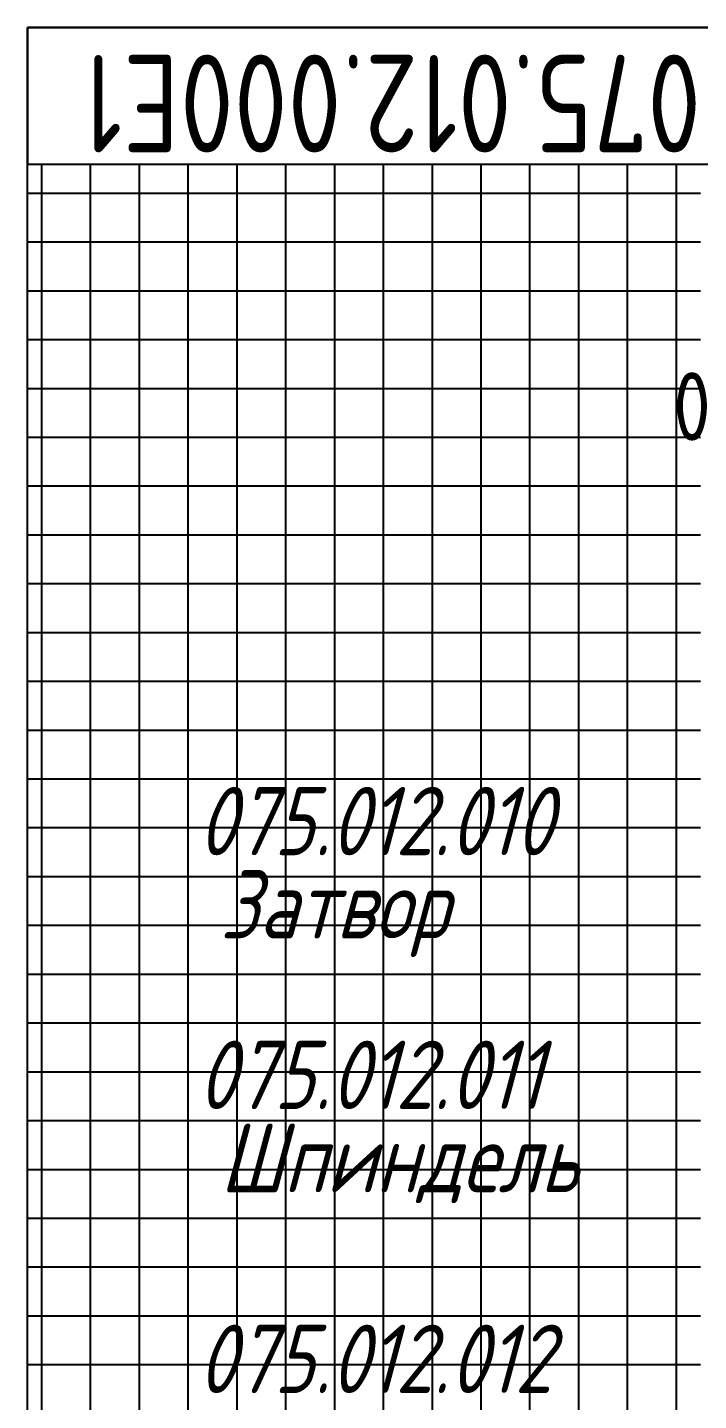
# Paper-space layout 'Лист1' of a CAD drawing. Header units: millimetres. Extents: x 20 to 205, y 5 to 292.
# Drawn here: x 20 to 88.7, y 151.4 to 292 of the extents above; entities that cross this region are included whole.
import ezdxf

# ---------------------------------------------------------------- set-up
doc = ezdxf.new("R2010")
doc.units = ezdxf.units.MM
doc.layers.add('grid_5mm_NE', color=10, linetype='Continuous')
doc.layers.add('Рамка', color=7, linetype='Continuous')
doc.styles.get("Standard").update_dxf_attribs({"font": 'arial.ttf'})

psp = doc.layouts.new('Лист1')

# ---------------------------------------------------------------- linework, layer by layer
psp.add_line((20, 292), (205, 292))
at = {"layer": 'grid_5mm_NE', "color": 7}
for points in [[(21.44, 278), (21.44, 277.5), (21.44, 275), (21.44, 272.5), (21.44, 270), (21.44, 267.5), (21.44, 265), (21.44, 262.5), (21.44, 260), (21.44, 257.5), (21.44, 255), (21.44, 252.5), (21.44, 250), (21.44, 247.5), (21.44, 245), (21.44, 242.5), (21.44, 240), (21.44, 237.5), (21.44, 235), (21.44, 232.5), (21.44, 230), (21.44, 227.5), (21.44, 225), (21.44, 222.5), (21.44, 220), (21.44, 217.5), (21.44, 215), (21.44, 212.5), (21.44, 210), (21.44, 207.5), (21.44, 205), (21.44, 202.5), (21.44, 200), (21.44, 197.5), (21.44, 195), (21.44, 192.5), (21.44, 190), (21.44, 187.5), (21.44, 185), (21.44, 182.5), (21.44, 180), (21.44, 177.5), (21.44, 175), (21.44, 172.5), (21.44, 170), (21.44, 167.5), (21.44, 165), (21.44, 162.5), (21.44, 160), (21.44, 157.5), (21.44, 155), (21.44, 152.5), (21.44, 150)], [(26.44, 278), (26.44, 277.5), (26.44, 275), (26.44, 272.5), (26.44, 270), (26.44, 267.5), (26.44, 265), (26.44, 262.5), (26.44, 260), (26.44, 257.5), (26.44, 255), (26.44, 252.5), (26.44, 250), (26.44, 247.5), (26.44, 245), (26.44, 242.5), (26.44, 240), (26.44, 237.5), (26.44, 235), (26.44, 232.5), (26.44, 230), (26.44, 227.5), (26.44, 225), (26.44, 222.5), (26.44, 220), (26.44, 217.5), (26.44, 215), (26.44, 212.5), (26.44, 210), (26.44, 207.5), (26.44, 205), (26.44, 202.5), (26.44, 200), (26.44, 197.5), (26.44, 195), (26.44, 192.5), (26.44, 190), (26.44, 187.5), (26.44, 185), (26.44, 182.5), (26.44, 180), (26.44, 177.5), (26.44, 175), (26.44, 172.5), (26.44, 170), (26.44, 167.5), (26.44, 165), (26.44, 162.5), (26.44, 160), (26.44, 157.5), (26.44, 155), (26.44, 152.5), (26.44, 150)], [(31.44, 278), (31.44, 277.5), (31.44, 275), (31.44, 272.5), (31.44, 270), (31.44, 267.5), (31.44, 265), (31.44, 262.5), (31.44, 260), (31.44, 257.5), (31.44, 255), (31.44, 252.5), (31.44, 250), (31.44, 247.5), (31.44, 245), (31.44, 242.5), (31.44, 240), (31.44, 237.5), (31.44, 235), (31.44, 232.5), (31.44, 230), (31.44, 227.5), (31.44, 225), (31.44, 222.5), (31.44, 220), (31.44, 217.5), (31.44, 215), (31.44, 212.5), (31.44, 210), (31.44, 207.5), (31.44, 205), (31.44, 202.5), (31.44, 200), (31.44, 197.5), (31.44, 195), (31.44, 192.5), (31.44, 190), (31.44, 187.5), (31.44, 185), (31.44, 182.5), (31.44, 180), (31.44, 177.5), (31.44, 175), (31.44, 172.5), (31.44, 170), (31.44, 167.5), (31.44, 165), (31.44, 162.5), (31.44, 160), (31.44, 157.5), (31.44, 155), (31.44, 152.5), (31.44, 150)], [(36.44, 278), (36.44, 277.5), (36.44, 275), (36.44, 272.5), (36.44, 270), (36.44, 267.5), (36.44, 265), (36.44, 262.5), (36.44, 260), (36.44, 257.5), (36.44, 255), (36.44, 252.5), (36.44, 250), (36.44, 247.5), (36.44, 245), (36.44, 242.5), (36.44, 240), (36.44, 237.5), (36.44, 235), (36.44, 232.5), (36.44, 230), (36.44, 227.5), (36.44, 225), (36.44, 222.5), (36.44, 220), (36.44, 217.5), (36.44, 215), (36.44, 212.5), (36.44, 210), (36.44, 207.5), (36.44, 205), (36.44, 202.5), (36.44, 200), (36.44, 197.5), (36.44, 195), (36.44, 192.5), (36.44, 190), (36.44, 187.5), (36.44, 185), (36.44, 182.5), (36.44, 180), (36.44, 177.5), (36.44, 175), (36.44, 172.5), (36.44, 170), (36.44, 167.5), (36.44, 165), (36.44, 162.5), (36.44, 160), (36.44, 157.5), (36.44, 155), (36.44, 152.5), (36.44, 150)], [(41.44, 278), (41.44, 277.5), (41.44, 275), (41.44, 272.5), (41.44, 270), (41.44, 267.5), (41.44, 265), (41.44, 262.5), (41.44, 260), (41.44, 257.5), (41.44, 255), (41.44, 252.5), (41.44, 250), (41.44, 247.5), (41.44, 245), (41.44, 242.5), (41.44, 240), (41.44, 237.5), (41.44, 235), (41.44, 232.5), (41.44, 230), (41.44, 227.5), (41.44, 225), (41.44, 222.5), (41.44, 220), (41.44, 217.5), (41.44, 215), (41.44, 212.5), (41.44, 210), (41.44, 207.5), (41.44, 205), (41.44, 202.5), (41.44, 200), (41.44, 197.5), (41.44, 195), (41.44, 192.5), (41.44, 190), (41.44, 187.5), (41.44, 185), (41.44, 182.5), (41.44, 180), (41.44, 177.5), (41.44, 175), (41.44, 172.5), (41.44, 170), (41.44, 167.5), (41.44, 165), (41.44, 162.5), (41.44, 160), (41.44, 157.5), (41.44, 155), (41.44, 152.5), (41.44, 150)], [(46.44, 278), (46.44, 277.5), (46.44, 275), (46.44, 272.5), (46.44, 270), (46.44, 267.5), (46.44, 265), (46.44, 262.5), (46.44, 260), (46.44, 257.5), (46.44, 255), (46.44, 252.5), (46.44, 250), (46.44, 247.5), (46.44, 245), (46.44, 242.5), (46.44, 240), (46.44, 237.5), (46.44, 235), (46.44, 232.5), (46.44, 230), (46.44, 227.5), (46.44, 225), (46.44, 222.5), (46.44, 220), (46.44, 217.5), (46.44, 215), (46.44, 212.5), (46.44, 210), (46.44, 207.5), (46.44, 205), (46.44, 202.5), (46.44, 200), (46.44, 197.5), (46.44, 195), (46.44, 192.5), (46.44, 190), (46.44, 187.5), (46.44, 185), (46.44, 182.5), (46.44, 180), (46.44, 177.5), (46.44, 175), (46.44, 172.5), (46.44, 170), (46.44, 167.5), (46.44, 165), (46.44, 162.5), (46.44, 160), (46.44, 157.5), (46.44, 155), (46.44, 152.5), (46.44, 150)], [(51.44, 278), (51.44, 277.5), (51.44, 275), (51.44, 272.5), (51.44, 270), (51.44, 267.5), (51.44, 265), (51.44, 262.5), (51.44, 260), (51.44, 257.5), (51.44, 255), (51.44, 252.5), (51.44, 250), (51.44, 247.5), (51.44, 245), (51.44, 242.5), (51.44, 240), (51.44, 237.5), (51.44, 235), (51.44, 232.5), (51.44, 230), (51.44, 227.5), (51.44, 225), (51.44, 222.5), (51.44, 220), (51.44, 217.5), (51.44, 215), (51.44, 212.5), (51.44, 210), (51.44, 207.5), (51.44, 205), (51.44, 202.5), (51.44, 200), (51.44, 197.5), (51.44, 195), (51.44, 192.5), (51.44, 190), (51.44, 187.5), (51.44, 185), (51.44, 182.5), (51.44, 180), (51.44, 177.5), (51.44, 175), (51.44, 172.5), (51.44, 170), (51.44, 167.5), (51.44, 165), (51.44, 162.5), (51.44, 160), (51.44, 157.5), (51.44, 155), (51.44, 152.5), (51.44, 150)], [(56.44, 278), (56.44, 277.5), (56.44, 275), (56.44, 272.5), (56.44, 270), (56.44, 267.5), (56.44, 265), (56.44, 262.5), (56.44, 260), (56.44, 257.5), (56.44, 255), (56.44, 252.5), (56.44, 250), (56.44, 247.5), (56.44, 245), (56.44, 242.5), (56.44, 240), (56.44, 237.5), (56.44, 235), (56.44, 232.5), (56.44, 230), (56.44, 227.5), (56.44, 225), (56.44, 222.5), (56.44, 220), (56.44, 217.5), (56.44, 215), (56.44, 212.5), (56.44, 210), (56.44, 207.5), (56.44, 205), (56.44, 202.5), (56.44, 200), (56.44, 197.5), (56.44, 195), (56.44, 192.5), (56.44, 190), (56.44, 187.5), (56.44, 185), (56.44, 182.5), (56.44, 180), (56.44, 177.5), (56.44, 175), (56.44, 172.5), (56.44, 170), (56.44, 167.5), (56.44, 165), (56.44, 162.5), (56.44, 160), (56.44, 157.5), (56.44, 155), (56.44, 152.5), (56.44, 150)], [(61.44, 278), (61.44, 277.5), (61.44, 275), (61.44, 272.5), (61.44, 270), (61.44, 267.5), (61.44, 265), (61.44, 262.5), (61.44, 260), (61.44, 257.5), (61.44, 255), (61.44, 252.5), (61.44, 250), (61.44, 247.5), (61.44, 245), (61.44, 242.5), (61.44, 240), (61.44, 237.5), (61.44, 235), (61.44, 232.5), (61.44, 230), (61.44, 227.5), (61.44, 225), (61.44, 222.5), (61.44, 220), (61.44, 217.5), (61.44, 215), (61.44, 212.5), (61.44, 210), (61.44, 207.5), (61.44, 205), (61.44, 202.5), (61.44, 200), (61.44, 197.5), (61.44, 195), (61.44, 192.5), (61.44, 190), (61.44, 187.5), (61.44, 185), (61.44, 182.5), (61.44, 180), (61.44, 177.5), (61.44, 175), (61.44, 172.5), (61.44, 170), (61.44, 167.5), (61.44, 165), (61.44, 162.5), (61.44, 160), (61.44, 157.5), (61.44, 155), (61.44, 152.5), (61.44, 150)], [(66.44, 278), (66.44, 277.5), (66.44, 275), (66.44, 272.5), (66.44, 270), (66.44, 267.5), (66.44, 265), (66.44, 262.5), (66.44, 260), (66.44, 257.5), (66.44, 255), (66.44, 252.5), (66.44, 250), (66.44, 247.5), (66.44, 245), (66.44, 242.5), (66.44, 240), (66.44, 237.5), (66.44, 235), (66.44, 232.5), (66.44, 230), (66.44, 227.5), (66.44, 225), (66.44, 222.5), (66.44, 220), (66.44, 217.5), (66.44, 215), (66.44, 212.5), (66.44, 210), (66.44, 207.5), (66.44, 205), (66.44, 202.5), (66.44, 200), (66.44, 197.5), (66.44, 195), (66.44, 192.5), (66.44, 190), (66.44, 187.5), (66.44, 185), (66.44, 182.5), (66.44, 180), (66.44, 177.5), (66.44, 175), (66.44, 172.5), (66.44, 170), (66.44, 167.5), (66.44, 165), (66.44, 162.5), (66.44, 160), (66.44, 157.5), (66.44, 155), (66.44, 152.5), (66.44, 150)], [(71.44, 278), (71.44, 277.5), (71.44, 275), (71.44, 272.5), (71.44, 270), (71.44, 267.5), (71.44, 265), (71.44, 262.5), (71.44, 260), (71.44, 257.5), (71.44, 255), (71.44, 252.5), (71.44, 250), (71.44, 247.5), (71.44, 245), (71.44, 242.5), (71.44, 240), (71.44, 237.5), (71.44, 235), (71.44, 232.5), (71.44, 230), (71.44, 227.5), (71.44, 225), (71.44, 222.5), (71.44, 220), (71.44, 217.5), (71.44, 215), (71.44, 212.5), (71.44, 210), (71.44, 207.5), (71.44, 205), (71.44, 202.5), (71.44, 200), (71.44, 197.5), (71.44, 195), (71.44, 192.5), (71.44, 190), (71.44, 187.5), (71.44, 185), (71.44, 182.5), (71.44, 180), (71.44, 177.5), (71.44, 175), (71.44, 172.5), (71.44, 170), (71.44, 167.5), (71.44, 165), (71.44, 162.5), (71.44, 160), (71.44, 157.5), (71.44, 155), (71.44, 152.5), (71.44, 150)], [(76.44, 278), (76.44, 277.5), (76.44, 275), (76.44, 272.5), (76.44, 270), (76.44, 267.5), (76.44, 265), (76.44, 262.5), (76.44, 260), (76.44, 257.5), (76.44, 255), (76.44, 252.5), (76.44, 250), (76.44, 247.5), (76.44, 245), (76.44, 242.5), (76.44, 240), (76.44, 237.5), (76.44, 235), (76.44, 232.5), (76.44, 230), (76.44, 227.5), (76.44, 225), (76.44, 222.5), (76.44, 220), (76.44, 217.5), (76.44, 215), (76.44, 212.5), (76.44, 210), (76.44, 207.5), (76.44, 205), (76.44, 202.5), (76.44, 200), (76.44, 197.5), (76.44, 195), (76.44, 192.5), (76.44, 190), (76.44, 187.5), (76.44, 185), (76.44, 182.5), (76.44, 180), (76.44, 177.5), (76.44, 175), (76.44, 172.5), (76.44, 170), (76.44, 167.5), (76.44, 165), (76.44, 162.5), (76.44, 160), (76.44, 157.5), (76.44, 155), (76.44, 152.5), (76.44, 150)], [(81.44, 278), (81.44, 277.5), (81.44, 275), (81.44, 272.5), (81.44, 270), (81.44, 267.5), (81.44, 265), (81.44, 262.5), (81.44, 260), (81.44, 257.5), (81.44, 255), (81.44, 252.5), (81.44, 250), (81.44, 247.5), (81.44, 245), (81.44, 242.5), (81.44, 240), (81.44, 237.5), (81.44, 235), (81.44, 232.5), (81.44, 230), (81.44, 227.5), (81.44, 225), (81.44, 222.5), (81.44, 220), (81.44, 217.5), (81.44, 215), (81.44, 212.5), (81.44, 210), (81.44, 207.5), (81.44, 205), (81.44, 202.5), (81.44, 200), (81.44, 197.5), (81.44, 195), (81.44, 192.5), (81.44, 190), (81.44, 187.5), (81.44, 185), (81.44, 182.5), (81.44, 180), (81.44, 177.5), (81.44, 175), (81.44, 172.5), (81.44, 170), (81.44, 167.5), (81.44, 165), (81.44, 162.5), (81.44, 160), (81.44, 157.5), (81.44, 155), (81.44, 152.5), (81.44, 150)], [(86.44, 278), (86.44, 277.5), (86.44, 275), (86.44, 272.5), (86.44, 270), (86.44, 267.5), (86.44, 265), (86.44, 262.5), (86.44, 260), (86.44, 257.5), (86.44, 255), (86.44, 252.5), (86.44, 250), (86.44, 247.5), (86.44, 245), (86.44, 242.5), (86.44, 240), (86.44, 237.5), (86.44, 235), (86.44, 232.5), (86.44, 230), (86.44, 227.5), (86.44, 225), (86.44, 222.5), (86.44, 220), (86.44, 217.5), (86.44, 215), (86.44, 212.5), (86.44, 210), (86.44, 207.5), (86.44, 205), (86.44, 202.5), (86.44, 200), (86.44, 197.5), (86.44, 195), (86.44, 192.5), (86.44, 190), (86.44, 187.5), (86.44, 185), (86.44, 182.5), (86.44, 180), (86.44, 177.5), (86.44, 175), (86.44, 172.5), (86.44, 170), (86.44, 167.5), (86.44, 165), (86.44, 162.5), (86.44, 160), (86.44, 157.5), (86.44, 155), (86.44, 152.5), (86.44, 150)], [(88.94, 275), (86.44, 275), (83.94, 275), (81.44, 275), (78.94, 275), (76.44, 275), (73.94, 275), (71.44, 275), (68.94, 275), (66.44, 275), (63.94, 275), (61.44, 275), (58.94, 275), (56.44, 275), (53.94, 275), (51.44, 275), (48.94, 275), (46.44, 275), (43.94, 275), (41.44, 275), (38.94, 275), (36.44, 275), (33.94, 275), (31.44, 275), (28.94, 275), (26.44, 275), (23.94, 275), (21.44, 275), (20, 275)], [(88.94, 270), (86.44, 270), (83.94, 270), (81.44, 270), (78.94, 270), (76.44, 270), (73.94, 270), (71.44, 270), (68.94, 270), (66.44, 270), (63.94, 270), (61.44, 270), (58.94, 270), (56.44, 270), (53.94, 270), (51.44, 270), (48.94, 270), (46.44, 270), (43.94, 270), (41.44, 270), (38.94, 270), (36.44, 270), (33.94, 270), (31.44, 270), (28.94, 270), (26.44, 270), (23.94, 270), (21.44, 270), (20, 270)], [(88.94, 265), (86.44, 265), (83.94, 265), (81.44, 265), (78.94, 265), (76.44, 265), (73.94, 265), (71.44, 265), (68.94, 265), (66.44, 265), (63.94, 265), (61.44, 265), (58.94, 265), (56.44, 265), (53.94, 265), (51.44, 265), (48.94, 265), (46.44, 265), (43.94, 265), (41.44, 265), (38.94, 265), (36.44, 265), (33.94, 265), (31.44, 265), (28.94, 265), (26.44, 265), (23.94, 265), (21.44, 265), (20, 265)], [(88.94, 260), (86.44, 260), (83.94, 260), (81.44, 260), (78.94, 260), (76.44, 260), (73.94, 260), (71.44, 260), (68.94, 260), (66.44, 260), (63.94, 260), (61.44, 260), (58.94, 260), (56.44, 260), (53.94, 260), (51.44, 260), (48.94, 260), (46.44, 260), (43.94, 260), (41.44, 260), (38.94, 260), (36.44, 260), (33.94, 260), (31.44, 260), (28.94, 260), (26.44, 260), (23.94, 260), (21.44, 260), (20, 260)], [(88.94, 255), (86.44, 255), (83.94, 255), (81.44, 255), (78.94, 255), (76.44, 255), (73.94, 255), (71.44, 255), (68.94, 255), (66.44, 255), (63.94, 255), (61.44, 255), (58.94, 255), (56.44, 255), (53.94, 255), (51.44, 255), (48.94, 255), (46.44, 255), (43.94, 255), (41.44, 255), (38.94, 255), (36.44, 255), (33.94, 255), (31.44, 255), (28.94, 255), (26.44, 255), (23.94, 255), (21.44, 255), (20, 255)], [(88.94, 250), (86.44, 250), (83.94, 250), (81.44, 250), (78.94, 250), (76.44, 250), (73.94, 250), (71.44, 250), (68.94, 250), (66.44, 250), (63.94, 250), (61.44, 250), (58.94, 250), (56.44, 250), (53.94, 250), (51.44, 250), (48.94, 250), (46.44, 250), (43.94, 250), (41.44, 250), (38.94, 250), (36.44, 250), (33.94, 250), (31.44, 250), (28.94, 250), (26.44, 250), (23.94, 250), (21.44, 250), (20, 250)], [(88.94, 245), (86.44, 245), (83.94, 245), (81.44, 245), (78.94, 245), (76.44, 245), (73.94, 245), (71.44, 245), (68.94, 245), (66.44, 245), (63.94, 245), (61.44, 245), (58.94, 245), (56.44, 245), (53.94, 245), (51.44, 245), (48.94, 245), (46.44, 245), (43.94, 245), (41.44, 245), (38.94, 245), (36.44, 245), (33.94, 245), (31.44, 245), (28.94, 245), (26.44, 245), (23.94, 245), (21.44, 245), (20, 245)], [(88.94, 240), (86.44, 240), (83.94, 240), (81.44, 240), (78.94, 240), (76.44, 240), (73.94, 240), (71.44, 240), (68.94, 240), (66.44, 240), (63.94, 240), (61.44, 240), (58.94, 240), (56.44, 240), (53.94, 240), (51.44, 240), (48.94, 240), (46.44, 240), (43.94, 240), (41.44, 240), (38.94, 240), (36.44, 240), (33.94, 240), (31.44, 240), (28.94, 240), (26.44, 240), (23.94, 240), (21.44, 240), (20, 240)], [(88.94, 235), (86.44, 235), (83.94, 235), (81.44, 235), (78.94, 235), (76.44, 235), (73.94, 235), (71.44, 235), (68.94, 235), (66.44, 235), (63.94, 235), (61.44, 235), (58.94, 235), (56.44, 235), (53.94, 235), (51.44, 235), (48.94, 235), (46.44, 235), (43.94, 235), (41.44, 235), (38.94, 235), (36.44, 235), (33.94, 235), (31.44, 235), (28.94, 235), (26.44, 235), (23.94, 235), (21.44, 235), (20, 235)], [(88.94, 230), (86.44, 230), (83.94, 230), (81.44, 230), (78.94, 230), (76.44, 230), (73.94, 230), (71.44, 230), (68.94, 230), (66.44, 230), (63.94, 230), (61.44, 230), (58.94, 230), (56.44, 230), (53.94, 230), (51.44, 230), (48.94, 230), (46.44, 230), (43.94, 230), (41.44, 230), (38.94, 230), (36.44, 230), (33.94, 230), (31.44, 230), (28.94, 230), (26.44, 230), (23.94, 230), (21.44, 230), (20, 230)], [(88.94, 225), (86.44, 225), (83.94, 225), (81.44, 225), (78.94, 225), (76.44, 225), (73.94, 225), (71.44, 225), (68.94, 225), (66.44, 225), (63.94, 225), (61.44, 225), (58.94, 225), (56.44, 225), (53.94, 225), (51.44, 225), (48.94, 225), (46.44, 225), (43.94, 225), (41.44, 225), (38.94, 225), (36.44, 225), (33.94, 225), (31.44, 225), (28.94, 225), (26.44, 225), (23.94, 225), (21.44, 225), (20, 225)], [(88.94, 220), (86.44, 220), (83.94, 220), (81.44, 220), (78.94, 220), (76.44, 220), (73.94, 220), (71.44, 220), (68.94, 220), (66.44, 220), (63.94, 220), (61.44, 220), (58.94, 220), (56.44, 220), (53.94, 220), (51.44, 220), (48.94, 220), (46.44, 220), (43.94, 220), (41.44, 220), (38.94, 220), (36.44, 220), (33.94, 220), (31.44, 220), (28.94, 220), (26.44, 220), (23.94, 220), (21.44, 220), (20, 220)], [(88.94, 215), (86.44, 215), (83.94, 215), (81.44, 215), (78.94, 215), (76.44, 215), (73.94, 215), (71.44, 215), (68.94, 215), (66.44, 215), (63.94, 215), (61.44, 215), (58.94, 215), (56.44, 215), (53.94, 215), (51.44, 215), (48.94, 215), (46.44, 215), (43.94, 215), (41.44, 215), (38.94, 215), (36.44, 215), (33.94, 215), (31.44, 215), (28.94, 215), (26.44, 215), (23.94, 215), (21.44, 215), (20, 215)], [(88.94, 210), (86.44, 210), (83.94, 210), (81.44, 210), (78.94, 210), (76.44, 210), (73.94, 210), (71.44, 210), (68.94, 210), (66.44, 210), (63.94, 210), (61.44, 210), (58.94, 210), (56.44, 210), (53.94, 210), (51.44, 210), (48.94, 210), (46.44, 210), (43.94, 210), (41.44, 210), (38.94, 210), (36.44, 210), (33.94, 210), (31.44, 210), (28.94, 210), (26.44, 210), (23.94, 210), (21.44, 210), (20, 210)], [(88.94, 205), (86.44, 205), (83.94, 205), (81.44, 205), (78.94, 205), (76.44, 205), (73.94, 205), (71.44, 205), (68.94, 205), (66.44, 205), (63.94, 205), (61.44, 205), (58.94, 205), (56.44, 205), (53.94, 205), (51.44, 205), (48.94, 205), (46.44, 205), (43.94, 205), (41.44, 205), (38.94, 205), (36.44, 205), (33.94, 205), (31.44, 205), (28.94, 205), (26.44, 205), (23.94, 205), (21.44, 205), (20, 205)], [(88.94, 200), (86.44, 200), (83.94, 200), (81.44, 200), (78.94, 200), (76.44, 200), (73.94, 200), (71.44, 200), (68.94, 200), (66.44, 200), (63.94, 200), (61.44, 200), (58.94, 200), (56.44, 200), (53.94, 200), (51.44, 200), (48.94, 200), (46.44, 200), (43.94, 200), (41.44, 200), (38.94, 200), (36.44, 200), (33.94, 200), (31.44, 200), (28.94, 200), (26.44, 200), (23.94, 200), (21.44, 200), (20, 200)], [(88.94, 195), (86.44, 195), (83.94, 195), (81.44, 195), (78.94, 195), (76.44, 195), (73.94, 195), (71.44, 195), (68.94, 195), (66.44, 195), (63.94, 195), (61.44, 195), (58.94, 195), (56.44, 195), (53.94, 195), (51.44, 195), (48.94, 195), (46.44, 195), (43.94, 195), (41.44, 195), (38.94, 195), (36.44, 195), (33.94, 195), (31.44, 195), (28.94, 195), (26.44, 195), (23.94, 195), (21.44, 195), (20, 195)], [(88.94, 190), (86.44, 190), (83.94, 190), (81.44, 190), (78.94, 190), (76.44, 190), (73.94, 190), (71.44, 190), (68.94, 190), (66.44, 190), (63.94, 190), (61.44, 190), (58.94, 190), (56.44, 190), (53.94, 190), (51.44, 190), (48.94, 190), (46.44, 190), (43.94, 190), (41.44, 190), (38.94, 190), (36.44, 190), (33.94, 190), (31.44, 190), (28.94, 190), (26.44, 190), (23.94, 190), (21.44, 190), (20, 190)], [(88.94, 185), (86.44, 185), (83.94, 185), (81.44, 185), (78.94, 185), (76.44, 185), (73.94, 185), (71.44, 185), (68.94, 185), (66.44, 185), (63.94, 185), (61.44, 185), (58.94, 185), (56.44, 185), (53.94, 185), (51.44, 185), (48.94, 185), (46.44, 185), (43.94, 185), (41.44, 185), (38.94, 185), (36.44, 185), (33.94, 185), (31.44, 185), (28.94, 185), (26.44, 185), (23.94, 185), (21.44, 185), (20, 185)], [(88.94, 180), (86.44, 180), (83.94, 180), (81.44, 180), (78.94, 180), (76.44, 180), (73.94, 180), (71.44, 180), (68.94, 180), (66.44, 180), (63.94, 180), (61.44, 180), (58.94, 180), (56.44, 180), (53.94, 180), (51.44, 180), (48.94, 180), (46.44, 180), (43.94, 180), (41.44, 180), (38.94, 180), (36.44, 180), (33.94, 180), (31.44, 180), (28.94, 180), (26.44, 180), (23.94, 180), (21.44, 180), (20, 180)], [(88.94, 175), (86.44, 175), (83.94, 175), (81.44, 175), (78.94, 175), (76.44, 175), (73.94, 175), (71.44, 175), (68.94, 175), (66.44, 175), (63.94, 175), (61.44, 175), (58.94, 175), (56.44, 175), (53.94, 175), (51.44, 175), (48.94, 175), (46.44, 175), (43.94, 175), (41.44, 175), (38.94, 175), (36.44, 175), (33.94, 175), (31.44, 175), (28.94, 175), (26.44, 175), (23.94, 175), (21.44, 175), (20, 175)], [(88.94, 170), (86.44, 170), (83.94, 170), (81.44, 170), (78.94, 170), (76.44, 170), (73.94, 170), (71.44, 170), (68.94, 170), (66.44, 170), (63.94, 170), (61.44, 170), (58.94, 170), (56.44, 170), (53.94, 170), (51.44, 170), (48.94, 170), (46.44, 170), (43.94, 170), (41.44, 170), (38.94, 170), (36.44, 170), (33.94, 170), (31.44, 170), (28.94, 170), (26.44, 170), (23.94, 170), (21.44, 170), (20, 170)], [(88.94, 165), (86.44, 165), (83.94, 165), (81.44, 165), (78.94, 165), (76.44, 165), (73.94, 165), (71.44, 165), (68.94, 165), (66.44, 165), (63.94, 165), (61.44, 165), (58.94, 165), (56.44, 165), (53.94, 165), (51.44, 165), (48.94, 165), (46.44, 165), (43.94, 165), (41.44, 165), (38.94, 165), (36.44, 165), (33.94, 165), (31.44, 165), (28.94, 165), (26.44, 165), (23.94, 165), (21.44, 165), (20, 165)], [(88.94, 160), (86.44, 160), (83.94, 160), (81.44, 160), (78.94, 160), (76.44, 160), (73.94, 160), (71.44, 160), (68.94, 160), (66.44, 160), (63.94, 160), (61.44, 160), (58.94, 160), (56.44, 160), (53.94, 160), (51.44, 160), (48.94, 160), (46.44, 160), (43.94, 160), (41.44, 160), (38.94, 160), (36.44, 160), (33.94, 160), (31.44, 160), (28.94, 160), (26.44, 160), (23.94, 160), (21.44, 160), (20, 160)], [(88.94, 155), (86.44, 155), (83.94, 155), (81.44, 155), (78.94, 155), (76.44, 155), (73.94, 155), (71.44, 155), (68.94, 155), (66.44, 155), (63.94, 155), (61.44, 155), (58.94, 155), (56.44, 155), (53.94, 155), (51.44, 155), (48.94, 155), (46.44, 155), (43.94, 155), (41.44, 155), (38.94, 155), (36.44, 155), (33.94, 155), (31.44, 155), (28.94, 155), (26.44, 155), (23.94, 155), (21.44, 155), (20, 155)]]:
    psp.add_lwpolyline(points, dxfattribs=at)
at = {"layer": 'Рамка'}
for p, q in [((205, 292), (20, 292)), ((20, 5), (20, 292)), ((20, 292), (20, 278)), ((20, 278), (90, 278))]:
    psp.add_line(p, q, dxfattribs=at)

# ---------------------------------------------------------------- texts
at = {"insert": (89.01, 279.21), "char_height": 10, "attachment_point": 1, "rotation": 180}
psp.add_mtext_dynamic_manual_height_columns('{\\fGOST type A|b0|i0|c204|p34;\\C8;075.012.000Е1}', width=79.1866, gutter_width=12.5, heights=[0], dxfattribs=at)
at = {"char_height": 7, "attachment_point": 1}
for s, insert in [('{\\fGOST type A|b0|i0|c204|p34;\\C8;075.012.000}', (86.14, 256.68)), ('{\\fGOST type A|b0|i1|c204|p34;\\C8;075.012.010}', (37.42, 214.21)), ('{\\fGOST type A|b0|i1|c204|p34;\\C8;Затвор}', (39.72, 205.68)), ('{\\fGOST type A|b0|i1|c204|p34;\\C8;075.012.01\\fGOST type A|b0|i1|c0|p34;1}', (37.42, 188.21)), ('{\\fGOST type A|b0|i1|c204|p34;\\C8;Шпиндель}', (39.72, 179.68)), ('{\\fGOST type A|b0|i1|c204|p34;\\C8;075.012.0\\fGOST type A|b0|i1|c0|p34;12}', (37.42, 159.12))]:
    psp.add_mtext_dynamic_manual_height_columns(s, width=79.1866, gutter_width=12.5, heights=[0], dxfattribs=dict(at, insert=insert))

doc.saveas('drawing.dxf')
